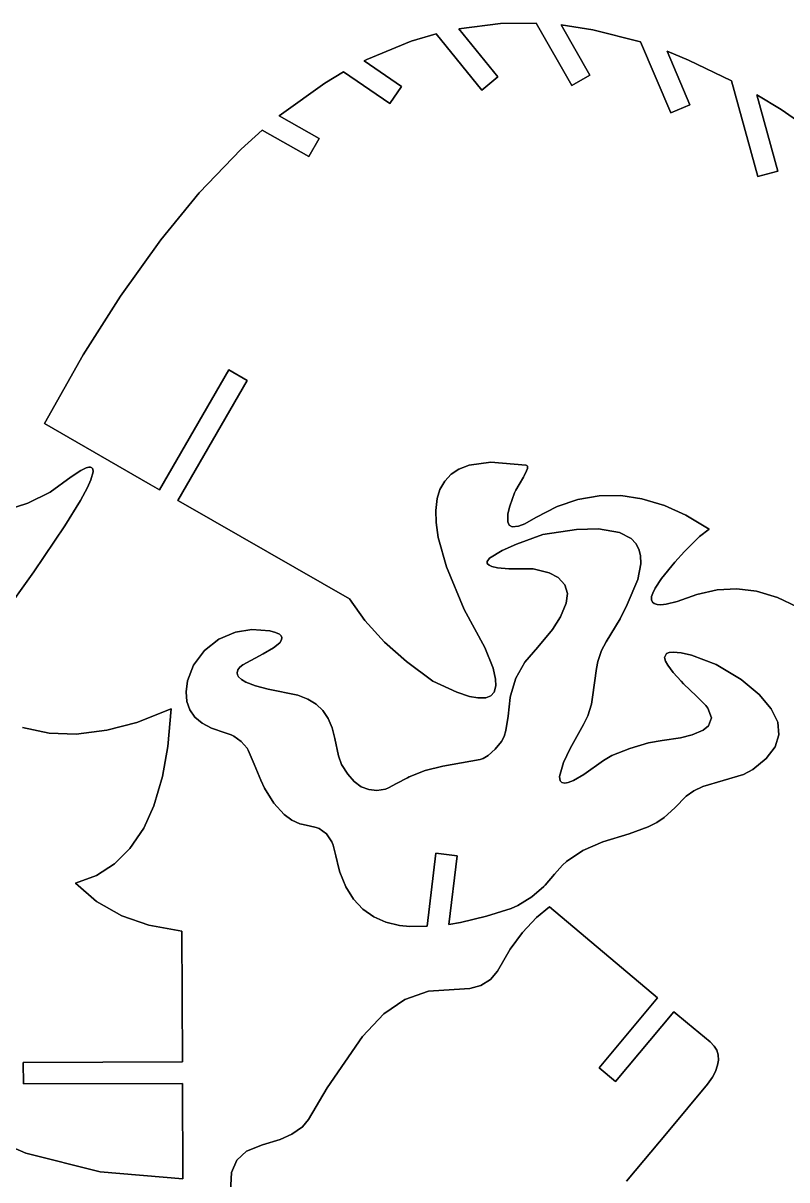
# Model space of a CAD drawing. Extents: x -1 to 600, y 1 to 926.
# Drawn here: x 203 to 304.2, y 145.9 to 299.1 of the extents above; entities that cross this region are included whole.
import ezdxf

# ---------------------------------------------------------------- set-up
doc = ezdxf.new("R2010")
doc.units = 0
doc.layers.add('EXPLORER_DEFAULT', color=253, linetype='CONTINUOUS')

# ---------------------------------------------------------------- blocks, each defined once
blk = doc.blocks.new('A_MODEL_SPACE')
at = {"layer": 'EXPLORER_DEFAULT'}
for p, q in [((266.203949, 299.074524), (260.69516, 298.385437)), ((260.69516, 298.385437), (266.203949, 299.074524)), ((270.949188, 299.132294), (266.203949, 299.074524)), ((266.203949, 299.074524), (270.949188, 299.132294)), ((275.664032, 290.864014), (270.949188, 299.132294)), ((270.949188, 299.132294), (275.664032, 290.864014)), ((278.449982, 298.252655), (274.25351, 298.88916)), ((274.25351, 298.88916), (278.449982, 298.252655)), ((274.25351, 298.88916), (278.052917, 292.226257)), ((278.052917, 292.226257), (274.25351, 298.88916)), ((257.696869, 297.716431), (254.377563, 296.723724)), ((254.377563, 296.723724), (257.696869, 297.716431)), ((263.74115, 290.264862), (257.696869, 297.716431)), ((257.696869, 297.716431), (263.74115, 290.264862)), ((260.69516, 298.385437), (265.876892, 291.997223)), ((265.876892, 291.997223), (260.69516, 298.385437)), ((284.784973, 296.633148), (278.449982, 298.252655)), ((278.449982, 298.252655), (284.784973, 296.633148)), ((254.377563, 296.723724), (248.494156, 294.300568)), ((248.494156, 294.300568), (254.377563, 296.723724)), ((288.778229, 287.238342), (284.784973, 296.633148)), ((284.784973, 296.633148), (288.778229, 287.238342)), ((248.494156, 294.300568), (248.172546, 294.1427)), ((248.172546, 294.1427), (248.494156, 294.300568)), ((291.145813, 294.237274), (288.294312, 295.406921)), ((288.294312, 295.406921), (291.145813, 294.237274)), ((288.294312, 295.406921), (291.309113, 288.314056)), ((291.309113, 288.314056), (288.294312, 295.406921)), ((248.172546, 294.1427), (253.113876, 290.758667)), ((253.113876, 290.758667), (248.172546, 294.1427)), ((296.838837, 291.470612), (291.145813, 294.237274)), ((291.145813, 294.237274), (296.838837, 291.470612)), ((245.429764, 292.687988), (242.935425, 291.185944)), ((242.935425, 291.185944), (245.429764, 292.687988)), ((251.560013, 288.489746), (245.429764, 292.687988)), ((245.429764, 292.687988), (251.560013, 288.489746)), ((265.876892, 291.997223), (263.74115, 290.264862)), ((263.74115, 290.264862), (265.876892, 291.997223)), ((278.052917, 292.226257), (275.664032, 290.864014)), ((275.664032, 290.864014), (278.052917, 292.226257)), ((300.308441, 278.795258), (296.838837, 291.470612)), ((296.838837, 291.470612), (300.308441, 278.795258)), ((242.935425, 291.185944), (237.191284, 287.082367)), ((237.191284, 287.082367), (242.935425, 291.185944)), ((253.113876, 290.758667), (251.560013, 288.489746)), ((251.560013, 288.489746), (253.113876, 290.758667)), ((291.309113, 288.314056), (288.778229, 287.238342)), ((288.778229, 287.238342), (291.309113, 288.314056)), ((303.438385, 287.679169), (300.188568, 289.649231)), ((300.188568, 289.649231), (303.438385, 287.679169)), ((300.188568, 289.649231), (302.960876, 279.521301)), ((302.960876, 279.521301), (300.188568, 289.649231)), ((237.191284, 287.082367), (236.880524, 286.833649)), ((236.880524, 286.833649), (237.191284, 287.082367)), ((236.880524, 286.833649), (242.172745, 283.838593)), ((242.172745, 283.838593), (236.880524, 286.833649)), ((308.980591, 283.826447), (303.438385, 287.679169)), ((303.438385, 287.679169), (308.980591, 283.826447)), ((234.627686, 284.948792), (231.869614, 282.428864)), ((231.869614, 282.428864), (234.627686, 284.948792)), ((240.818268, 281.445282), (234.627686, 284.948792)), ((234.627686, 284.948792), (240.818268, 281.445282)), ((242.172745, 283.838593), (240.818268, 281.445282)), ((240.818268, 281.445282), (242.172745, 283.838593)), ((231.869614, 282.428864), (226.305191, 276.637512)), ((226.305191, 276.637512), (231.869614, 282.428864)), ((302.960876, 279.521301), (300.308441, 278.795258)), ((300.308441, 278.795258), (302.960876, 279.521301)), ((226.305191, 276.637512), (221.193344, 270.432983)), ((221.193344, 270.432983), (226.305191, 276.637512)), ((221.193344, 270.432983), (215.835876, 262.966034)), ((215.835876, 262.966034), (221.193344, 270.432983)), ((215.835876, 262.966034), (210.920822, 255.194534)), ((210.920822, 255.194534), (215.835876, 262.966034)), ((210.920822, 255.194534), (205.78334, 246.067947)), ((205.78334, 246.067947), (210.920822, 255.194534)), ((221.017838, 237.305252), (230.202911, 253.214249)), ((230.202911, 253.214249), (221.017838, 237.305252)), ((230.202911, 253.214249), (232.653763, 251.799255)), ((232.653763, 251.799255), (230.202911, 253.214249)), ((232.653763, 251.799255), (223.477325, 235.905182)), ((223.477325, 235.905182), (232.653763, 251.799255)), ((205.78334, 246.067947), (219.805557, 237.993912)), ((219.805557, 237.993912), (205.78334, 246.067947)), ((262.054993, 240.555115), (264.920868, 240.952621)), ((264.920868, 240.952621), (262.054993, 240.555115)), ((264.920868, 240.952621), (269.569305, 240.564682)), ((269.569305, 240.564682), (264.920868, 240.952621)), ((210.621643, 239.87619), (209.29892, 239.021027)), ((209.29892, 239.021027), (210.621643, 239.87619)), ((211.312332, 240.199905), (210.621643, 239.87619)), ((210.621643, 239.87619), (211.312332, 240.199905)), ((211.677429, 240.295639), (211.312332, 240.199905)), ((211.312332, 240.199905), (211.677429, 240.295639)), ((211.893936, 240.297363), (211.677429, 240.295639)), ((211.677429, 240.295639), (211.893936, 240.297363)), ((212.07782, 240.218719), (211.893936, 240.297363)), ((211.893936, 240.297363), (212.07782, 240.218719)), ((211.93837, 238.62178), (212.232529, 239.671982)), ((212.232529, 239.671982), (211.93837, 238.62178)), ((212.192139, 240.066833), (212.07782, 240.218719)), ((212.07782, 240.218719), (212.192139, 240.066833)), ((212.232529, 239.671982), (212.192139, 240.066833)), ((212.192139, 240.066833), (212.232529, 239.671982)), ((258.823853, 238.466751), (259.667023, 239.356567)), ((259.667023, 239.356567), (258.823853, 238.466751)), ((259.667023, 239.356567), (260.698517, 240.029343)), ((260.698517, 240.029343), (259.667023, 239.356567)), ((260.698517, 240.029343), (262.054993, 240.555115)), ((262.054993, 240.555115), (260.698517, 240.029343)), ((269.357574, 239.159149), (269.260345, 238.986832)), ((269.260345, 238.986832), (269.357574, 239.159149)), ((269.676208, 239.808212), (269.357574, 239.159149)), ((269.357574, 239.159149), (269.676208, 239.808212)), ((269.569305, 240.564682), (269.703125, 240.51593)), ((269.703125, 240.51593), (269.569305, 240.564682)), ((269.778931, 240.123306), (269.676208, 239.808212)), ((269.676208, 239.808212), (269.778931, 240.123306)), ((269.703125, 240.51593), (269.776031, 240.428772)), ((269.776031, 240.428772), (269.703125, 240.51593)), ((269.776031, 240.428772), (269.799286, 240.317841)), ((269.799286, 240.317841), (269.776031, 240.428772)), ((269.799286, 240.317841), (269.778931, 240.123306)), ((269.778931, 240.123306), (269.799286, 240.317841)), ((209.29892, 239.021027), (206.530319, 237.002563)), ((206.530319, 237.002563), (209.29892, 239.021027)), ((210.55101, 235.864777), (211.480331, 237.594116)), ((211.480331, 237.594116), (210.55101, 235.864777)), ((211.480331, 237.594116), (211.93837, 238.62178)), ((211.93837, 238.62178), (211.480331, 237.594116)), ((219.805557, 237.993912), (221.017838, 237.305252)), ((221.017838, 237.305252), (219.805557, 237.993912)), ((258.191803, 237.362167), (258.823853, 238.466751)), ((258.823853, 238.466751), (258.191803, 237.362167)), ((268.67392, 237.983185), (268.267548, 237.259369)), ((268.267548, 237.259369), (268.67392, 237.983185)), ((269.260345, 238.986832), (268.67392, 237.983185)), ((268.67392, 237.983185), (269.260345, 238.986832)), ((206.530319, 237.002563), (203.587448, 235.510483)), ((203.587448, 235.510483), (206.530319, 237.002563)), ((257.629364, 234.57193), (257.81189, 236.137329)), ((257.81189, 236.137329), (257.629364, 234.57193)), ((257.81189, 236.137329), (258.191803, 237.362167)), ((258.191803, 237.362167), (257.81189, 236.137329)), ((268.096588, 236.906326), (267.460907, 235.152496)), ((267.460907, 235.152496), (268.096588, 236.906326)), ((268.267548, 237.259369), (268.096588, 236.906326)), ((268.096588, 236.906326), (268.267548, 237.259369)), ((276.466919, 235.999725), (279.300812, 236.489639)), ((279.300812, 236.489639), (276.466919, 235.999725)), ((279.300812, 236.489639), (282.1492, 236.525299)), ((282.1492, 236.525299), (279.300812, 236.489639)), ((282.1492, 236.525299), (284.97168, 236.11673)), ((284.97168, 236.11673), (282.1492, 236.525299)), ((284.97168, 236.11673), (287.944305, 235.227402)), ((287.944305, 235.227402), (284.97168, 236.11673)), ((203.587448, 235.510483), (200.440445, 234.513885)), ((200.440445, 234.513885), (203.587448, 235.510483)), ((208.499161, 232.513718), (210.55101, 235.864777)), ((210.55101, 235.864777), (208.499161, 232.513718)), ((223.477325, 235.905182), (224.487762, 235.330383)), ((224.487762, 235.330383), (223.477325, 235.905182)), ((224.487762, 235.330383), (246.186935, 222.846786)), ((246.186935, 222.846786), (224.487762, 235.330383)), ((257.680237, 232.986526), (257.629364, 234.57193)), ((257.629364, 234.57193), (257.680237, 232.986526)), ((267.460907, 235.152496), (267.207916, 234.103455)), ((267.207916, 234.103455), (267.460907, 235.152496)), ((270.897491, 233.650665), (273.736755, 235.080902)), ((273.736755, 235.080902), (270.897491, 233.650665)), ((273.736755, 235.080902), (276.466919, 235.999725)), ((276.466919, 235.999725), (273.736755, 235.080902)), ((287.944305, 235.227402), (290.78009, 233.948883)), ((290.78009, 233.948883), (287.944305, 235.227402)), ((257.979706, 230.985855), (257.680237, 232.986526)), ((257.680237, 232.986526), (257.979706, 230.985855)), ((267.207916, 234.103455), (267.18161, 233.076248)), ((267.18161, 233.076248), (267.207916, 234.103455)), ((267.18161, 233.076248), (267.37854, 232.626541)), ((267.37854, 232.626541), (267.18161, 233.076248)), ((269.451599, 232.811157), (270.897491, 233.650665)), ((270.897491, 233.650665), (269.451599, 232.811157)), ((290.78009, 233.948883), (293.852234, 232.106033)), ((293.852234, 232.106033), (290.78009, 233.948883)), ((204.375519, 226.414856), (208.499161, 232.513718)), ((208.499161, 232.513718), (204.375519, 226.414856)), ((267.37854, 232.626541), (267.784912, 232.409149)), ((267.784912, 232.409149), (267.37854, 232.626541)), ((267.784912, 232.409149), (268.608368, 232.475616)), ((268.608368, 232.475616), (267.784912, 232.409149)), ((268.608368, 232.475616), (269.451599, 232.811157)), ((269.451599, 232.811157), (268.608368, 232.475616)), ((271.827209, 231.377533), (276.294739, 232.050827)), ((276.294739, 232.050827), (271.827209, 231.377533)), ((276.294739, 232.050827), (279.203674, 232.132553)), ((279.203674, 232.132553), (276.294739, 232.050827)), ((279.203674, 232.132553), (281.997833, 231.6586)), ((281.997833, 231.6586), (279.203674, 232.132553)), ((281.997833, 231.6586), (283.528503, 230.840942)), ((283.528503, 230.840942), (281.997833, 231.6586)), ((293.852234, 232.106033), (292.58255, 231.096848)), ((292.58255, 231.096848), (293.852234, 232.106033)), ((259.067261, 227.095047), (257.979706, 230.985855)), ((257.979706, 230.985855), (259.067261, 227.095047)), ((266.450134, 229.253723), (268.326111, 230.07901)), ((268.326111, 230.07901), (266.450134, 229.253723)), ((268.326111, 230.07901), (271.827209, 231.377533)), ((271.827209, 231.377533), (268.326111, 230.07901)), ((283.528503, 230.840942), (284.133423, 230.194214)), ((284.133423, 230.194214), (283.528503, 230.840942)), ((284.133423, 230.194214), (284.546539, 229.427643)), ((284.546539, 229.427643), (284.133423, 230.194214)), ((292.512817, 231.036346), (290.598663, 229.142807)), ((290.598663, 229.142807), (292.512817, 231.036346)), ((292.58255, 231.096848), (292.512817, 231.036346)), ((292.512817, 231.036346), (292.58255, 231.096848)), ((264.752991, 228.231522), (266.450134, 229.253723)), ((266.450134, 229.253723), (264.752991, 228.231522)), ((284.546539, 229.427643), (284.761932, 228.577194)), ((284.761932, 228.577194), (284.546539, 229.427643)), ((284.761932, 228.577194), (284.801636, 227.502701)), ((284.801636, 227.502701), (284.761932, 228.577194)), ((290.598663, 229.142807), (289.302124, 227.700165)), ((289.302124, 227.700165), (290.598663, 229.142807)), ((261.418732, 221.426163), (259.067261, 227.095047)), ((259.067261, 227.095047), (261.418732, 221.426163)), ((264.443726, 227.786148), (264.752991, 228.231522)), ((264.752991, 228.231522), (264.443726, 227.786148)), ((264.470062, 227.543839), (264.443726, 227.786148)), ((264.443726, 227.786148), (264.470062, 227.543839)), ((264.704529, 227.298447), (264.470062, 227.543839)), ((264.470062, 227.543839), (264.704529, 227.298447)), ((265.062531, 227.142471), (264.704529, 227.298447)), ((264.704529, 227.298447), (265.062531, 227.142471)), ((265.808014, 226.974808), (265.062531, 227.142471)), ((265.062531, 227.142471), (265.808014, 226.974808)), ((267.33905, 226.828995), (265.808014, 226.974808)), ((265.808014, 226.974808), (267.33905, 226.828995)), ((270.542938, 226.819702), (267.33905, 226.828995)), ((267.33905, 226.828995), (270.542938, 226.819702)), ((284.801636, 227.502701), (284.400146, 225.397186)), ((284.400146, 225.397186), (284.801636, 227.502701)), ((289.302124, 227.700165), (287.537628, 225.536911)), ((287.537628, 225.536911), (289.302124, 227.700165)), ((200.096054, 220.420013), (204.375519, 226.414856)), ((204.375519, 226.414856), (200.096054, 220.420013)), ((272.6539, 226.294815), (270.542938, 226.819702)), ((270.542938, 226.819702), (272.6539, 226.294815)), ((273.865143, 225.664795), (272.6539, 226.294815)), ((272.6539, 226.294815), (273.865143, 225.664795)), ((274.734253, 224.700653), (273.865143, 225.664795)), ((273.865143, 225.664795), (274.734253, 224.700653)), ((284.400146, 225.397186), (283.023132, 222.117828)), ((283.023132, 222.117828), (284.400146, 225.397186)), ((287.537628, 225.536911), (286.714355, 224.278809)), ((286.714355, 224.278809), (287.537628, 225.536911)), ((275.080109, 223.548248), (274.734253, 224.700653)), ((274.734253, 224.700653), (275.080109, 223.548248)), ((286.714355, 224.278809), (286.387512, 223.604187)), ((286.387512, 223.604187), (286.714355, 224.278809)), ((292.261261, 223.449524), (294.915436, 224.059906)), ((294.915436, 224.059906), (292.261261, 223.449524)), ((294.915436, 224.059906), (297.547211, 224.193314)), ((297.547211, 224.193314), (294.915436, 224.059906)), ((297.547211, 224.193314), (300.16452, 223.864182)), ((300.16452, 223.864182), (297.547211, 224.193314)), ((300.16452, 223.864182), (302.918396, 223.038986)), ((302.918396, 223.038986), (300.16452, 223.864182)), ((246.186935, 222.846786), (248.255951, 219.986496)), ((248.255951, 219.986496), (246.186935, 222.846786)), ((274.187927, 220.470093), (274.942047, 222.298309)), ((274.942047, 222.298309), (274.187927, 220.470093)), ((274.942047, 222.298309), (275.080109, 223.548248)), ((275.080109, 223.548248), (274.942047, 222.298309)), ((286.25235, 223.157806), (286.236572, 222.711548)), ((286.236572, 222.711548), (286.25235, 223.157806)), ((286.236572, 222.711548), (286.34494, 222.429916)), ((286.34494, 222.429916), (286.236572, 222.711548)), ((286.387512, 223.604187), (286.25235, 223.157806)), ((286.25235, 223.157806), (286.387512, 223.604187)), ((286.34494, 222.429916), (286.571442, 222.231232)), ((286.571442, 222.231232), (286.34494, 222.429916)), ((286.571442, 222.231232), (286.992126, 222.095154)), ((286.992126, 222.095154), (286.571442, 222.231232)), ((288.193909, 222.153488), (289.644745, 222.507874)), ((289.644745, 222.507874), (288.193909, 222.153488)), ((289.644745, 222.507874), (292.261261, 223.449524)), ((292.261261, 223.449524), (289.644745, 222.507874)), ((302.918396, 223.038986), (305.528137, 221.809402)), ((305.528137, 221.809402), (302.918396, 223.038986)), ((264.15274, 216.411057), (261.418732, 221.426163)), ((261.418732, 221.426163), (264.15274, 216.411057)), ((283.023132, 222.117828), (282.067596, 220.192856)), ((282.067596, 220.192856), (283.023132, 222.117828)), ((286.992126, 222.095154), (287.453857, 222.072067)), ((287.453857, 222.072067), (286.992126, 222.095154)), ((287.453857, 222.072067), (288.193909, 222.153488)), ((288.193909, 222.153488), (287.453857, 222.072067)), ((248.255951, 219.986496), (250.861679, 217.126663)), ((250.861679, 217.126663), (248.255951, 219.986496)), ((273.100464, 218.771622), (274.187927, 220.470093)), ((274.187927, 220.470093), (273.100464, 218.771622)), ((282.067596, 220.192856), (280.202667, 217.138123)), ((280.202667, 217.138123), (282.067596, 220.192856)), ((228.871597, 217.494003), (231.087906, 218.435928)), ((231.087906, 218.435928), (228.871597, 217.494003)), ((231.087906, 218.435928), (233.260651, 218.771896)), ((233.260651, 218.771896), (231.087906, 218.435928)), ((233.260651, 218.771896), (235.631744, 218.613846)), ((235.631744, 218.613846), (233.260651, 218.771896)), ((235.631744, 218.613846), (236.398483, 218.414154)), ((236.398483, 218.414154), (235.631744, 218.613846)), ((236.398483, 218.414154), (236.917633, 218.162827)), ((236.917633, 218.162827), (236.398483, 218.414154)), ((236.917633, 218.162827), (237.137131, 217.963074)), ((237.137131, 217.963074), (236.917633, 218.162827)), ((237.137131, 217.963074), (237.238632, 217.74791)), ((237.238632, 217.74791), (237.137131, 217.963074)), ((237.238632, 217.74791), (237.216354, 217.416946)), ((237.216354, 217.416946), (237.238632, 217.74791)), ((271.188538, 216.430298), (273.100464, 218.771622)), ((273.100464, 218.771622), (271.188538, 216.430298)), ((226.970856, 215.990189), (228.871597, 217.494003)), ((228.871597, 217.494003), (226.970856, 215.990189)), ((236.133163, 216.347885), (234.780411, 215.546341)), ((234.780411, 215.546341), (236.133163, 216.347885)), ((236.975677, 217.0439), (236.133163, 216.347885)), ((236.133163, 216.347885), (236.975677, 217.0439)), ((237.216354, 217.416946), (236.975677, 217.0439)), ((236.975677, 217.0439), (237.216354, 217.416946)), ((250.861679, 217.126663), (253.749054, 214.543365)), ((253.749054, 214.543365), (250.861679, 217.126663)), ((265.246582, 213.652679), (264.15274, 216.411057)), ((264.15274, 216.411057), (265.246582, 213.652679)), ((269.452606, 214.465683), (271.188538, 216.430298)), ((271.188538, 216.430298), (269.452606, 214.465683)), ((280.202667, 217.138123), (279.612457, 216.019928)), ((279.612457, 216.019928), (280.202667, 217.138123)), ((225.528137, 214.046936), (226.970856, 215.990189)), ((226.970856, 215.990189), (225.528137, 214.046936)), ((234.780411, 215.546341), (232.081345, 214.107269)), ((232.081345, 214.107269), (234.780411, 215.546341)), ((279.612457, 216.019928), (279.139404, 214.554718)), ((279.139404, 214.554718), (279.612457, 216.019928)), ((287.975311, 215.064774), (288.203644, 215.592239)), ((288.203644, 215.592239), (287.975311, 215.064774)), ((288.091156, 214.618134), (287.975311, 215.064774)), ((287.975311, 215.064774), (288.091156, 214.618134)), ((288.382202, 214.058899), (288.091156, 214.618134)), ((288.091156, 214.618134), (288.382202, 214.058899)), ((288.203644, 215.592239), (288.559235, 215.74382)), ((288.559235, 215.74382), (288.203644, 215.592239)), ((288.559235, 215.74382), (289.096161, 215.798843)), ((289.096161, 215.798843), (288.559235, 215.74382)), ((289.096161, 215.798843), (290.150696, 215.697617)), ((290.150696, 215.697617), (289.096161, 215.798843)), ((290.150696, 215.697617), (291.554047, 215.381592)), ((291.554047, 215.381592), (290.150696, 215.697617)), ((291.554047, 215.381592), (294.782593, 214.144318)), ((294.782593, 214.144318), (291.554047, 215.381592)), ((224.746414, 212.005127), (225.528137, 214.046936)), ((225.528137, 214.046936), (224.746414, 212.005127)), ((231.396149, 213.432877), (231.303009, 213.049606)), ((231.303009, 213.049606), (231.396149, 213.432877)), ((231.303009, 213.049606), (231.347351, 212.787827)), ((231.347351, 212.787827), (231.303009, 213.049606)), ((231.68956, 213.823441), (231.396149, 213.432877)), ((231.396149, 213.432877), (231.68956, 213.823441)), ((232.081345, 214.107269), (231.68956, 213.823441)), ((231.68956, 213.823441), (232.081345, 214.107269)), ((253.749054, 214.543365), (257.257629, 211.93689)), ((257.257629, 211.93689), (253.749054, 214.543365)), ((265.574921, 212.213409), (265.246582, 213.652679)), ((265.246582, 213.652679), (265.574921, 212.213409)), ((268.262085, 212.348022), (269.452606, 214.465683)), ((269.452606, 214.465683), (268.262085, 212.348022)), ((278.954773, 213.621338), (278.695343, 211.739014)), ((278.695343, 211.739014), (278.954773, 213.621338)), ((279.139404, 214.554718), (278.954773, 213.621338)), ((278.954773, 213.621338), (279.139404, 214.554718)), ((289.089508, 213.096756), (288.382202, 214.058899)), ((288.382202, 214.058899), (289.089508, 213.096756)), ((290.150574, 211.927109), (289.089508, 213.096756)), ((289.089508, 213.096756), (290.150574, 211.927109)), ((294.782593, 214.144318), (298.101624, 212.161484)), ((298.101624, 212.161484), (294.782593, 214.144318)), ((224.56221, 210.540497), (224.746414, 212.005127)), ((224.746414, 212.005127), (224.56221, 210.540497)), ((231.347351, 212.787827), (231.492477, 212.529053)), ((231.492477, 212.529053), (231.347351, 212.787827)), ((231.492477, 212.529053), (231.873062, 212.164032)), ((231.873062, 212.164032), (231.492477, 212.529053)), ((231.873062, 212.164032), (232.466095, 211.817001)), ((232.466095, 211.817001), (231.873062, 212.164032)), ((232.466095, 211.817001), (233.736389, 211.326569)), ((233.736389, 211.326569), (232.466095, 211.817001)), ((257.257629, 211.93689), (260.441376, 210.478989)), ((260.441376, 210.478989), (257.257629, 211.93689)), ((265.602875, 211.312592), (265.574921, 212.213409)), ((265.574921, 212.213409), (265.602875, 211.312592)), ((267.556793, 210.021088), (268.262085, 212.348022)), ((268.262085, 212.348022), (267.556793, 210.021088)), ((278.695343, 211.739014), (278.433838, 209.80928)), ((278.433838, 209.80928), (278.695343, 211.739014)), ((290.47464, 211.606995), (290.150574, 211.927109)), ((290.150574, 211.927109), (290.47464, 211.606995)), ((292.204163, 209.940903), (290.47464, 211.606995)), ((290.47464, 211.606995), (292.204163, 209.940903)), ((298.101624, 212.161484), (300.484436, 210.174026)), ((300.484436, 210.174026), (298.101624, 212.161484)), ((224.669128, 209.248825), (224.56221, 210.540497)), ((224.56221, 210.540497), (224.669128, 209.248825)), ((233.736389, 211.326569), (235.443115, 210.865143)), ((235.443115, 210.865143), (233.736389, 211.326569)), ((235.443115, 210.865143), (239.379608, 210.079391)), ((239.379608, 210.079391), (235.443115, 210.865143)), ((239.379608, 210.079391), (240.67215, 209.583405)), ((240.67215, 209.583405), (239.379608, 210.079391)), ((260.441376, 210.478989), (262.101746, 209.932602)), ((262.101746, 209.932602), (260.441376, 210.478989)), ((264.283997, 209.755219), (264.920776, 210.003616)), ((264.920776, 210.003616), (264.283997, 209.755219)), ((264.920776, 210.003616), (265.363495, 210.494598)), ((265.363495, 210.494598), (264.920776, 210.003616)), ((265.363495, 210.494598), (265.602875, 211.312592)), ((265.602875, 211.312592), (265.363495, 210.494598)), ((267.522003, 209.797073), (267.556793, 210.021088)), ((267.556793, 210.021088), (267.522003, 209.797073)), ((300.484436, 210.174026), (302.112488, 208.269104)), ((302.112488, 208.269104), (300.484436, 210.174026)), ((225.052124, 208.135406), (224.669128, 209.248825)), ((224.669128, 209.248825), (225.052124, 208.135406)), ((240.67215, 209.583405), (241.768219, 208.904312)), ((241.768219, 208.904312), (240.67215, 209.583405)), ((241.768219, 208.904312), (242.671326, 208.048218)), ((242.671326, 208.048218), (241.768219, 208.904312)), ((262.101746, 209.932602), (263.200287, 209.725739)), ((263.200287, 209.725739), (262.101746, 209.932602)), ((263.200287, 209.725739), (264.283997, 209.755219)), ((264.283997, 209.755219), (263.200287, 209.725739)), ((267.226196, 207.320908), (267.522003, 209.797073)), ((267.522003, 209.797073), (267.226196, 207.320908)), ((278.258606, 208.885956), (277.795258, 207.366119)), ((277.795258, 207.366119), (278.258606, 208.885956)), ((278.433838, 209.80928), (278.258606, 208.885956)), ((278.258606, 208.885956), (278.433838, 209.80928)), ((293.414337, 208.740509), (292.204163, 209.940903)), ((292.204163, 209.940903), (293.414337, 208.740509)), ((293.715942, 208.390625), (293.414337, 208.740509)), ((293.414337, 208.740509), (293.715942, 208.390625)), ((222.583878, 208.270477), (218.019821, 206.486603)), ((218.019821, 206.486603), (222.583878, 208.270477)), ((222.145493, 203.279877), (222.583878, 208.270477)), ((222.583878, 208.270477), (222.145493, 203.279877)), ((225.717575, 207.181915), (225.052124, 208.135406)), ((225.052124, 208.135406), (225.717575, 207.181915)), ((226.672638, 206.371735), (225.717575, 207.181915)), ((225.717575, 207.181915), (226.672638, 206.371735)), ((242.671326, 208.048218), (243.384033, 207.007706)), ((243.384033, 207.007706), (242.671326, 208.048218)), ((243.384033, 207.007706), (243.912323, 205.776352)), ((243.912323, 205.776352), (243.384033, 207.007706)), ((266.93219, 205.420776), (267.226196, 207.320908)), ((267.226196, 207.320908), (266.93219, 205.420776)), ((277.795258, 207.366119), (277.217285, 206.190506)), ((277.217285, 206.190506), (277.795258, 207.366119)), ((294.187439, 207.071396), (293.715942, 208.390625)), ((293.715942, 208.390625), (294.187439, 207.071396)), ((293.80246, 206.018143), (294.187439, 207.071396)), ((294.187439, 207.071396), (293.80246, 206.018143)), ((302.112488, 208.269104), (302.960266, 206.510803)), ((302.960266, 206.510803), (302.112488, 208.269104)), ((206.384003, 205.071808), (202.866379, 205.816666)), ((202.866379, 205.816666), (206.384003, 205.071808)), ((214.048752, 205.440659), (209.987183, 204.944672)), ((209.987183, 204.944672), (214.048752, 205.440659)), ((218.019821, 206.486603), (214.048752, 205.440659)), ((214.048752, 205.440659), (218.019821, 206.486603)), ((227.925385, 205.718262), (226.672638, 206.371735)), ((226.672638, 206.371735), (227.925385, 205.718262)), ((228.202911, 205.616669), (227.925385, 205.718262)), ((227.925385, 205.718262), (228.202911, 205.616669)), ((229.479614, 205.193436), (228.202911, 205.616669)), ((228.202911, 205.616669), (229.479614, 205.193436)), ((243.912323, 205.776352), (244.248734, 204.354507)), ((244.248734, 204.354507), (243.912323, 205.776352)), ((266.707153, 204.636902), (266.93219, 205.420776)), ((266.93219, 205.420776), (266.707153, 204.636902)), ((277.217285, 206.190506), (275.431885, 203.006454)), ((275.431885, 203.006454), (277.217285, 206.190506)), ((291.636932, 204.843735), (293.093597, 205.462692)), ((293.093597, 205.462692), (291.636932, 204.843735)), ((293.093597, 205.462692), (293.80246, 206.018143)), ((293.80246, 206.018143), (293.093597, 205.462692)), ((302.960266, 206.510803), (303.111603, 204.853149)), ((303.111603, 204.853149), (302.960266, 206.510803)), ((209.987183, 204.944672), (206.384003, 205.071808)), ((206.384003, 205.071808), (209.987183, 204.944672)), ((230.514755, 204.828506), (229.479614, 205.193436)), ((229.479614, 205.193436), (230.514755, 204.828506)), ((230.867401, 204.665833), (230.514755, 204.828506)), ((230.514755, 204.828506), (230.867401, 204.665833)), ((231.85553, 203.96373), (230.867401, 204.665833)), ((230.867401, 204.665833), (231.85553, 203.96373)), ((232.645477, 203.060638), (231.85553, 203.96373)), ((231.85553, 203.96373), (232.645477, 203.060638)), ((244.248734, 204.354507), (244.727692, 202.055511)), ((244.727692, 202.055511), (244.248734, 204.354507)), ((265.525848, 202.950958), (266.340607, 203.949127)), ((266.340607, 203.949127), (265.525848, 202.950958)), ((266.340607, 203.949127), (266.707153, 204.636902)), ((266.707153, 204.636902), (266.340607, 203.949127)), ((285.85611, 203.754837), (287.639954, 204.066788)), ((287.639954, 204.066788), (285.85611, 203.754837)), ((287.639954, 204.066788), (290.076813, 204.446487)), ((290.076813, 204.446487), (287.639954, 204.066788)), ((290.076813, 204.446487), (291.636932, 204.843735)), ((291.636932, 204.843735), (290.076813, 204.446487)), ((303.111603, 204.853149), (302.626495, 203.252106)), ((302.626495, 203.252106), (303.111603, 204.853149)), ((221.432144, 199.299332), (222.145493, 203.279877)), ((222.145493, 203.279877), (221.432144, 199.299332)), ((232.79628, 202.789322), (232.645477, 203.060638)), ((232.645477, 203.060638), (232.79628, 202.789322)), ((233.568146, 200.959412), (232.79628, 202.789322)), ((232.79628, 202.789322), (233.568146, 200.959412)), ((264.570648, 202.080948), (265.525848, 202.950958)), ((265.525848, 202.950958), (264.570648, 202.080948)), ((275.431885, 203.006454), (274.577057, 201.181458)), ((274.577057, 201.181458), (275.431885, 203.006454)), ((280.976624, 202.091415), (283.378448, 203.039627)), ((283.378448, 203.039627), (280.976624, 202.091415)), ((283.378448, 203.039627), (285.85611, 203.754837)), ((285.85611, 203.754837), (283.378448, 203.039627)), ((302.626495, 203.252106), (301.435852, 201.680115)), ((301.435852, 201.680115), (302.626495, 203.252106)), ((234.463837, 198.825699), (233.568146, 200.959412)), ((233.568146, 200.959412), (234.463837, 198.825699)), ((244.727692, 202.055511), (245.168198, 200.914459)), ((245.168198, 200.914459), (244.727692, 202.055511)), ((245.168198, 200.914459), (245.96875, 199.620728)), ((245.96875, 199.620728), (245.168198, 200.914459)), ((258.580902, 200.685516), (263.526947, 201.564774)), ((263.526947, 201.564774), (258.580902, 200.685516)), ((263.526947, 201.564774), (263.907501, 201.682846)), ((263.907501, 201.682846), (263.526947, 201.564774)), ((263.907501, 201.682846), (264.570648, 202.080948)), ((264.570648, 202.080948), (263.907501, 201.682846)), ((274.577057, 201.181458), (274.036255, 199.327362)), ((274.036255, 199.327362), (274.577057, 201.181458)), ((277.271606, 199.584213), (279.862549, 201.442123)), ((279.862549, 201.442123), (277.271606, 199.584213)), ((279.862549, 201.442123), (280.976624, 202.091415)), ((280.976624, 202.091415), (279.862549, 201.442123)), ((301.435852, 201.680115), (299.663116, 200.231979)), ((299.663116, 200.231979), (301.435852, 201.680115)), ((220.284805, 195.435837), (221.432144, 199.299332)), ((221.432144, 199.299332), (220.284805, 195.435837)), ((245.96875, 199.620728), (246.84053, 198.633179)), ((246.84053, 198.633179), (245.96875, 199.620728)), ((253.885452, 199.154343), (254.126526, 199.278839)), ((254.126526, 199.278839), (253.885452, 199.154343)), ((254.126526, 199.278839), (256.223175, 200.117706)), ((256.223175, 200.117706), (254.126526, 199.278839)), ((256.223175, 200.117706), (258.580902, 200.685516)), ((258.580902, 200.685516), (256.223175, 200.117706)), ((274.036255, 199.327362), (274.137848, 198.720367)), ((274.137848, 198.720367), (274.036255, 199.327362)), ((275.899689, 198.807266), (277.271606, 199.584213)), ((277.271606, 199.584213), (275.899689, 198.807266)), ((298.409149, 199.566086), (293.045807, 197.99559)), ((293.045807, 197.99559), (298.409149, 199.566086)), ((299.663116, 200.231979), (298.409149, 199.566086)), ((298.409149, 199.566086), (299.663116, 200.231979)), ((234.956131, 197.768707), (234.463837, 198.825699)), ((234.463837, 198.825699), (234.956131, 197.768707)), ((236.179733, 195.772141), (234.956131, 197.768707)), ((234.956131, 197.768707), (236.179733, 195.772141)), ((246.84053, 198.633179), (247.768646, 197.955795)), ((247.768646, 197.955795), (246.84053, 198.633179)), ((247.768646, 197.955795), (248.763962, 197.572403)), ((248.763962, 197.572403), (247.768646, 197.955795)), ((250.978668, 197.657043), (251.367569, 197.807037)), ((251.367569, 197.807037), (250.978668, 197.657043)), ((251.367569, 197.807037), (252.454391, 198.3694)), ((252.454391, 198.3694), (251.367569, 197.807037)), ((252.454391, 198.3694), (253.885452, 199.154343)), ((253.885452, 199.154343), (252.454391, 198.3694)), ((274.137848, 198.720367), (274.356232, 198.519211)), ((274.356232, 198.519211), (274.137848, 198.720367)), ((274.356232, 198.519211), (274.743622, 198.445328)), ((274.743622, 198.445328), (274.356232, 198.519211)), ((274.743622, 198.445328), (275.17041, 198.521378)), ((275.17041, 198.521378), (274.743622, 198.445328)), ((275.17041, 198.521378), (275.899689, 198.807266)), ((275.899689, 198.807266), (275.17041, 198.521378)), ((293.045807, 197.99559), (291.827301, 197.413193)), ((291.827301, 197.413193), (293.045807, 197.99559)), ((248.763962, 197.572403), (249.830948, 197.469025)), ((249.830948, 197.469025), (248.763962, 197.572403)), ((249.830948, 197.469025), (250.978668, 197.657043)), ((250.978668, 197.657043), (249.830948, 197.469025)), ((290.810089, 196.698669), (289.302216, 195.170822)), ((289.302216, 195.170822), (290.810089, 196.698669)), ((291.827301, 197.413193), (290.810089, 196.698669)), ((290.810089, 196.698669), (291.827301, 197.413193)), ((218.932159, 192.458542), (220.284805, 195.435837)), ((220.284805, 195.435837), (218.932159, 192.458542)), ((237.54628, 194.276688), (236.179733, 195.772141)), ((236.179733, 195.772141), (237.54628, 194.276688)), ((289.302216, 195.170822), (287.893738, 193.892166)), ((287.893738, 193.892166), (289.302216, 195.170822)), ((238.557556, 193.53569), (237.54628, 194.276688)), ((237.54628, 194.276688), (238.557556, 193.53569)), ((239.623199, 193.041534), (238.557556, 193.53569)), ((238.557556, 193.53569), (239.623199, 193.041534)), ((286.936096, 193.209366), (285.771088, 192.624756)), ((285.771088, 192.624756), (286.936096, 193.209366)), ((287.893738, 193.892166), (286.936096, 193.209366)), ((286.936096, 193.209366), (287.893738, 193.892166)), ((217.113724, 189.764618), (218.932159, 192.458542)), ((218.932159, 192.458542), (217.113724, 189.764618)), ((239.834549, 192.982437), (239.623199, 193.041534)), ((239.623199, 193.041534), (239.834549, 192.982437)), ((240.850357, 192.77562), (239.834549, 192.982437)), ((239.834549, 192.982437), (240.850357, 192.77562)), ((241.788239, 192.56398), (240.850357, 192.77562)), ((240.850357, 192.77562), (241.788239, 192.56398)), ((242.178314, 192.428635), (241.788239, 192.56398)), ((241.788239, 192.56398), (242.178314, 192.428635)), ((243.170914, 191.741119), (242.178314, 192.428635)), ((242.178314, 192.428635), (243.170914, 191.741119)), ((243.88472, 190.674484), (243.170914, 191.741119)), ((243.170914, 191.741119), (243.88472, 190.674484)), ((283.256683, 191.724548), (279.762085, 190.665253)), ((279.762085, 190.665253), (283.256683, 191.724548)), ((285.771088, 192.624756), (283.256683, 191.724548)), ((283.256683, 191.724548), (285.771088, 192.624756)), ((244.041351, 190.227554), (243.88472, 190.674484)), ((243.88472, 190.674484), (244.041351, 190.227554)), ((244.398911, 188.788483), (244.041351, 190.227554)), ((244.041351, 190.227554), (244.398911, 188.788483)), ((279.762085, 190.665253), (277.142822, 189.506912)), ((277.142822, 189.506912), (279.762085, 190.665253)), ((215.083923, 187.748123), (217.113724, 189.764618)), ((217.113724, 189.764618), (215.083923, 187.748123)), ((244.788605, 187.127213), (244.398911, 188.788483)), ((244.398911, 188.788483), (244.788605, 187.127213)), ((257.656769, 189.154755), (256.493866, 179.479034)), ((256.493866, 179.479034), (257.656769, 189.154755)), ((260.488434, 188.81665), (257.656769, 189.154755)), ((257.656769, 189.154755), (260.488434, 188.81665)), ((259.394043, 179.715714), (260.488434, 188.81665)), ((260.488434, 188.81665), (259.394043, 179.715714)), ((277.142822, 189.506912), (274.971191, 188.038513)), ((274.971191, 188.038513), (277.142822, 189.506912)), ((212.68045, 186.208817), (215.083923, 187.748123)), ((215.083923, 187.748123), (212.68045, 186.208817)), ((244.927444, 186.627731), (244.788605, 187.127213)), ((244.788605, 187.127213), (244.927444, 186.627731)), ((274.446716, 187.55098), (273.372711, 186.358658)), ((273.372711, 186.358658), (274.446716, 187.55098)), ((274.971191, 188.038513), (274.446716, 187.55098)), ((274.446716, 187.55098), (274.971191, 188.038513)), ((209.887466, 185.168076), (212.68045, 186.208817)), ((212.68045, 186.208817), (209.887466, 185.168076)), ((245.715027, 184.695282), (244.927444, 186.627731)), ((244.927444, 186.627731), (245.715027, 184.695282)), ((273.372711, 186.358658), (272.129639, 184.912888)), ((272.129639, 184.912888), (273.372711, 186.358658)), ((212.697159, 182.749344), (209.887466, 185.168076)), ((209.887466, 185.168076), (212.697159, 182.749344)), ((246.748734, 183.056625), (245.715027, 184.695282)), ((245.715027, 184.695282), (246.748734, 183.056625)), ((271.95578, 184.724808), (270.385925, 183.364517)), ((270.385925, 183.364517), (271.95578, 184.724808)), ((272.129639, 184.912888), (271.95578, 184.724808)), ((271.95578, 184.724808), (272.129639, 184.912888)), ((216.012772, 180.860809), (212.697159, 182.749344)), ((212.697159, 182.749344), (216.012772, 180.860809)), ((247.971832, 181.75563), (246.748734, 183.056625)), ((246.748734, 183.056625), (247.971832, 181.75563)), ((270.385925, 183.364517), (268.536316, 182.204956)), ((268.536316, 182.204956), (270.385925, 183.364517)), ((219.628189, 179.596588), (216.012772, 180.860809)), ((216.012772, 180.860809), (219.628189, 179.596588)), ((249.414108, 180.739349), (247.971832, 181.75563)), ((247.971832, 181.75563), (249.414108, 180.739349)), ((267.640869, 181.824463), (264.365967, 180.828995)), ((264.365967, 180.828995), (267.640869, 181.824463)), ((268.536316, 182.204956), (267.640869, 181.824463)), ((267.640869, 181.824463), (268.536316, 182.204956)), ((272.717163, 182.040222), (270.968811, 180.650024)), ((270.968811, 180.650024), (272.717163, 182.040222)), ((287.039246, 169.981552), (272.717163, 182.040222)), ((272.717163, 182.040222), (287.039246, 169.981552)), ((224.002731, 178.819626), (219.628189, 179.596588)), ((219.628189, 179.596588), (224.002731, 178.819626)), ((251.022766, 180.023315), (249.414108, 180.739349)), ((249.414108, 180.739349), (251.022766, 180.023315)), ((252.825409, 179.587753), (251.022766, 180.023315)), ((251.022766, 180.023315), (252.825409, 179.587753)), ((254.221817, 179.462982), (252.825409, 179.587753)), ((252.825409, 179.587753), (254.221817, 179.462982)), ((256.493866, 179.479034), (254.221817, 179.462982)), ((254.221817, 179.462982), (256.493866, 179.479034)), ((260.903351, 179.959991), (259.394043, 179.715714)), ((259.394043, 179.715714), (260.903351, 179.959991)), ((264.365967, 180.828995), (260.903351, 179.959991)), ((260.903351, 179.959991), (264.365967, 180.828995)), ((270.968811, 180.650024), (269.117065, 178.659286)), ((269.117065, 178.659286), (270.968811, 180.650024)), ((224.06041, 161.495331), (224.002731, 178.819626)), ((224.002731, 178.819626), (224.06041, 161.495331)), ((269.117065, 178.659286), (267.51532, 176.44902)), ((267.51532, 176.44902), (269.117065, 178.659286)), ((267.51532, 176.44902), (265.810333, 173.528748)), ((265.810333, 173.528748), (267.51532, 176.44902)), ((265.810333, 173.528748), (264.890625, 172.416153)), ((264.890625, 172.416153), (265.810333, 173.528748)), ((264.890625, 172.416153), (263.619781, 171.625504)), ((263.619781, 171.625504), (264.890625, 172.416153)), ((256.684082, 170.86145), (253.549637, 169.752579)), ((253.549637, 169.752579), (256.684082, 170.86145)), ((260.067627, 171.116058), (256.684082, 170.86145)), ((256.684082, 170.86145), (260.067627, 171.116058)), ((262.149109, 171.218338), (260.067627, 171.116058)), ((260.067627, 171.116058), (262.149109, 171.218338)), ((263.619781, 171.625504), (262.149109, 171.218338)), ((262.149109, 171.218338), (263.619781, 171.625504)), ((253.549637, 169.752579), (250.77037, 167.879028)), ((250.77037, 167.879028), (253.549637, 169.752579)), ((279.273865, 160.72876), (287.039246, 169.981552)), ((287.039246, 169.981552), (279.273865, 160.72876)), ((250.77037, 167.879028), (247.911194, 164.882141)), ((247.911194, 164.882141), (250.77037, 167.879028)), ((289.210388, 168.147995), (281.451813, 158.895523)), ((281.451813, 158.895523), (289.210388, 168.147995)), ((290.99469, 166.644592), (289.210388, 168.147995)), ((289.210388, 168.147995), (290.99469, 166.644592)), ((294.025085, 164.167389), (290.99469, 166.644592)), ((290.99469, 166.644592), (294.025085, 164.167389)), ((247.911194, 164.882141), (243.22821, 158.06488)), ((243.22821, 158.06488), (247.911194, 164.882141)), ((294.550446, 163.607117), (294.025085, 164.167389)), ((294.025085, 164.167389), (294.550446, 163.607117)), ((294.884735, 163.046082), (294.550446, 163.607117)), ((294.550446, 163.607117), (294.884735, 163.046082)), ((295.074646, 162.423996), (294.884735, 163.046082)), ((294.884735, 163.046082), (295.074646, 162.423996)), ((202.977386, 161.432648), (224.06041, 161.495331)), ((224.06041, 161.495331), (202.977386, 161.432648)), ((202.985825, 158.592667), (202.977386, 161.432648)), ((202.977386, 161.432648), (202.985825, 158.592667)), ((294.706482, 160.243393), (294.998627, 161.054581)), ((294.998627, 161.054581), (294.706482, 160.243393)), ((294.998627, 161.054581), (295.111877, 161.738083)), ((295.111877, 161.738083), (294.998627, 161.054581)), ((295.111877, 161.738083), (295.074646, 162.423996)), ((295.074646, 162.423996), (295.111877, 161.738083)), ((281.451813, 158.895523), (279.273865, 160.72876)), ((279.273865, 160.72876), (281.451813, 158.895523)), ((293.668579, 158.562012), (294.298279, 159.477722)), ((294.298279, 159.477722), (293.668579, 158.562012)), ((294.298279, 159.477722), (294.706482, 160.243393)), ((294.706482, 160.243393), (294.298279, 159.477722)), ((224.069824, 158.65535), (202.985825, 158.592667)), ((202.985825, 158.592667), (224.069824, 158.65535)), ((224.112, 146.003922), (224.069824, 158.65535)), ((224.069824, 158.65535), (224.112, 146.003922)), ((243.22821, 158.06488), (240.756989, 153.869553)), ((240.756989, 153.869553), (243.22821, 158.06488)), ((288.430359, 152.291168), (293.668579, 158.562012)), ((293.668579, 158.562012), (288.430359, 152.291168)), ((193.978073, 153.4664), (203.293671, 149.388565)), ((203.293671, 149.388565), (193.978073, 153.4664)), ((240.756989, 153.869553), (239.960892, 152.911545)), ((239.960892, 152.911545), (240.756989, 153.869553)), ((238.579956, 151.93251), (237.016006, 151.217484)), ((237.016006, 151.217484), (238.579956, 151.93251)), ((239.960892, 152.911545), (238.579956, 151.93251)), ((238.579956, 151.93251), (239.960892, 152.911545)), ((282.902893, 145.691666), (288.430359, 152.291168)), ((288.430359, 152.291168), (282.902893, 145.691666)), ((234.697372, 150.509384), (232.549637, 149.681091)), ((232.549637, 149.681091), (234.697372, 150.509384)), ((237.016006, 151.217484), (234.697372, 150.509384)), ((234.697372, 150.509384), (237.016006, 151.217484)), ((203.293671, 149.388565), (213.168304, 146.926682)), ((213.168304, 146.926682), (203.293671, 149.388565)), ((232.549637, 149.681091), (231.259323, 148.474121)), ((231.259323, 148.474121), (232.549637, 149.681091)), ((231.259323, 148.474121), (230.568924, 146.828033)), ((230.568924, 146.828033), (231.259323, 148.474121)), ((213.168304, 146.926682), (224.112, 146.003922)), ((224.112, 146.003922), (213.168304, 146.926682)), ((230.568924, 146.828033), (230.445404, 144.310547)), ((230.445404, 144.310547), (230.568924, 146.828033))]:
    blk.add_line(p, q, dxfattribs=at)

msp = doc.modelspace()

# ---------------------------------------------------------------- block references
at = {"layer": 'EXPLORER_DEFAULT'}
msp.add_blockref('A_MODEL_SPACE', (0, 0), dxfattribs=at)

doc.saveas('drawing.dxf')
